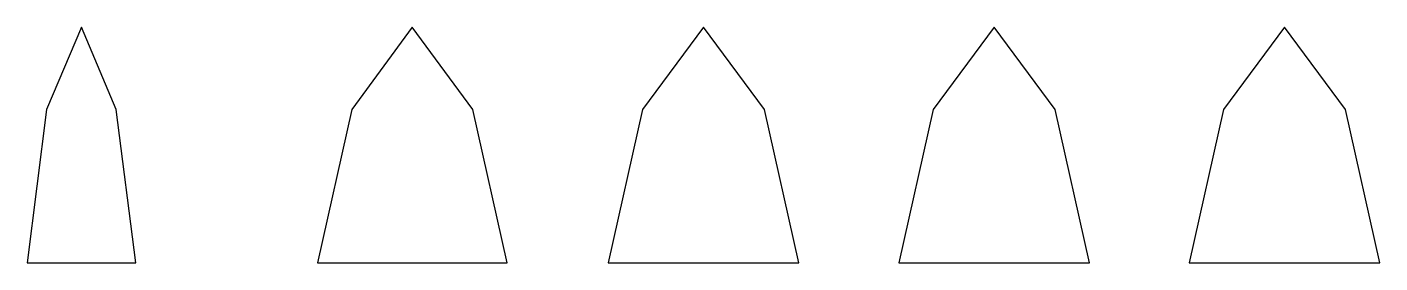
# Model space of a CAD drawing. Extents: x 80 to 1570, y 140 to 400.
import ezdxf

# ---------------------------------------------------------------- set-up
doc = ezdxf.new("R2010")
doc.units = 0

msp = doc.modelspace()

# ---------------------------------------------------------------- linework, layer by layer
at = {"layer": 'HULL_BULKHEADS'}
for p, q in [((139.85, 400), (101.55, 309)), ((178.15, 309), (139.85, 400)), ((504.3, 400), (437.55, 309)), ((571.06, 309), (504.3, 400)), ((825, 400), (757.8, 309)), ((892.2, 309), (825, 400)), ((1145, 400), (1077.8, 309)), ((1212.2, 309), (1145, 400)), ((1465, 400), (1397.8, 309)), ((1532.2, 309), (1465, 400)), ((101.55, 309), (80, 140)), ((199.7, 140), (178.15, 309)), ((437.55, 309), (400, 140)), ((608.61, 140), (571.06, 309)), ((757.8, 309), (720, 140)), ((930, 140), (892.2, 309)), ((1077.8, 309), (1040, 140)), ((1250, 140), (1212.2, 309)), ((1397.8, 309), (1360, 140)), ((1570, 140), (1532.2, 309)), ((80, 140), (199.7, 140)), ((400, 140), (608.61, 140)), ((720, 140), (930, 140)), ((1040, 140), (1250, 140)), ((1360, 140), (1570, 140))]:
    msp.add_line(p, q, dxfattribs=at)

doc.saveas('drawing.dxf')
